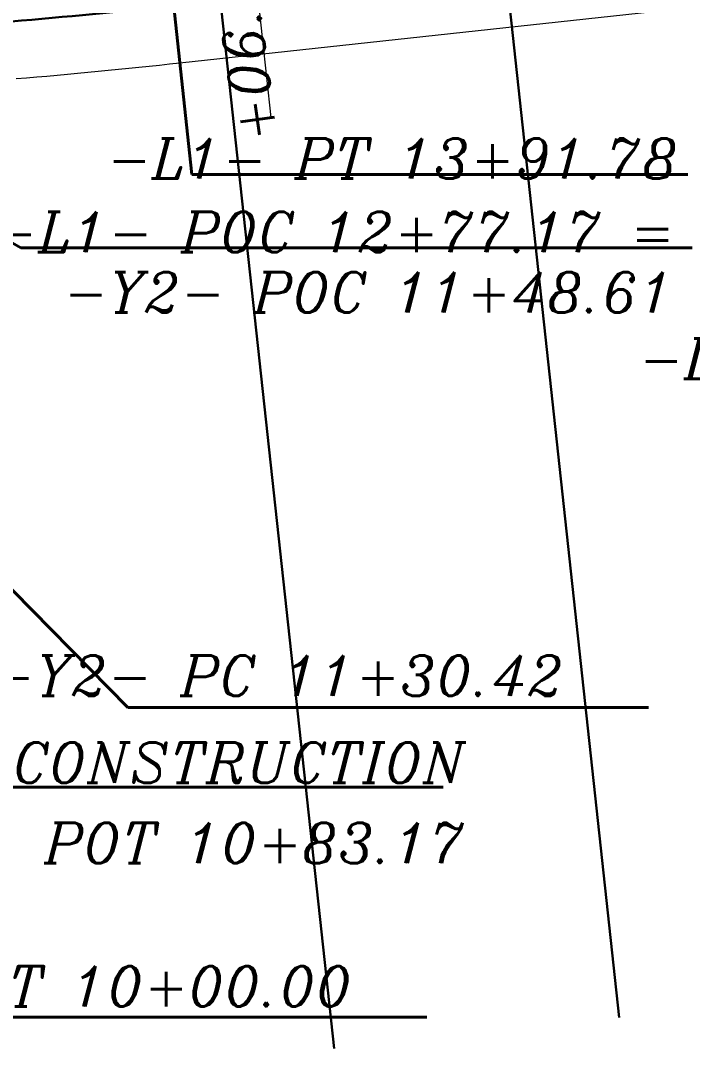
# Model space of a CAD drawing. Extents: x 2081963 to 2085386, y 738291 to 742228.
# Drawn here: x 2082632.9 to 2082749.9, y 740627.4 to 740806.4 of the extents above; entities that cross this region are included whole.
import ezdxf
from ezdxf.enums import TextEntityAlignment as Align

# ---------------------------------------------------------------- set-up
doc = ezdxf.new("R2010")
doc.units = 0
doc.header["$MEASUREMENT"] = 0
for name, color, linetype, lineweight in [('Pattern 1', 5, 'Continuous', 30), ('Prop Conc 2ft 6in Curb and Gutter', 1, 'Continuous', 30), ('Prop Dimension', 7, 'Continuous', 13), ('Prop DSN Text', 7, 'Continuous', 30), ('Prop Horizontal Alignment', 2, 'Continuous', 70), ('Prop Horizontal Alignment Station Label', 2, 'Continuous', 40)]:
    doc.layers.add(name, color=color, linetype=linetype, lineweight=lineweight)
doc.layers.add('Prop Conc 4in Sidewalk', color=51, linetype='Continuous', lineweight=13, true_color=0xffff91)
doc.styles.add('Style-ITALICS', font='ITALICS.shx')

msp = doc.modelspace()

# ---------------------------------------------------------------- linework, layer by layer
at = {"layer": 'Pattern 1'}
for p, q in [((2082694.1, 741030.49), (2082737.2, 740632.81)), ((2082644.39, 741025.1), (2082687.49, 740627.43))]:
    msp.add_line(p, q, dxfattribs=at)
at = {"layer": 'Prop Conc 2ft 6in Curb and Gutter'}
msp.add_arc((2082531.71, 741988.57), 1186.5, 274.81429, 276.18546, dxfattribs=at)
at = {"layer": 'Prop Conc 4in Sidewalk', "color": 7, "linetype": 'Continuous'}
msp.add_line((2082660.63, 740799.03), (2082750.1, 740808.73), dxfattribs=at)
msp.add_arc((2082531.71, 741988.57), 1196.5, 274.81429, 276.18546, dxfattribs=at)
at = {"layer": 'Prop Dimension'}
msp.add_line((2082670.03, 740848.83), (2082676.46, 740789.5), dxfattribs=at)
at = {"layer": 'Prop Horizontal Alignment', "extrusion": (0, 0, -1)}
msp.add_arc((-2083013.79, 740681.37), 490, 14.1403, 47.7876, dxfattribs=at)
at = {"layer": 'Prop Horizontal Alignment Station Label', "color": 2, "linetype": 'Continuous', "lineweight": 40}
for p, q in [((2082662.73, 740779.63), (2082657.93, 740823.89)), ((2082543.41, 740818.62), (2082632.9, 740766.83)), ((2082662.73, 740779.63), (2082749.12, 740779.63)), ((2082749.9, 740766.83), (2082632.9, 740766.83)), ((2082617.95, 740720.9), (2082651.56, 740686.82)), ((2082651.56, 740686.82), (2082742.26, 740686.82)), ((2082603.36, 740672.9), (2082706.52, 740672.9)), ((2082703.69, 740632.86), (2082607, 740632.86))]:
    msp.add_line(p, q, dxfattribs=at)

# ---------------------------------------------------------------- texts
at = {"layer": 'Prop DSN Text', "insert": (2082671.71, 740803.22), "char_height": 7, "attachment_point": 5, "rotation": 97.8209, "line_spacing_factor": 0.9, "style": 'Style-ITALICS'}
msp.add_mtext('+06.49', dxfattribs=at)
at = {"layer": 'Prop Horizontal Alignment Station Label', "color": 2, "linetype": 'Continuous', "lineweight": 40, "style": 'Style-ITALICS'}
msp.add_text('-Y2- PC 11+30.42', height=7, rotation=360, dxfattribs=at).set_placement((2082727.56, 740688.82), align=Align.RIGHT)
msp.add_text('-Y2- POT 10+00.00', height=7, dxfattribs=at).set_placement((2082690.66, 740634.74), align=Align.RIGHT)
at = {"layer": 'Prop Horizontal Alignment Station Label', "color": 2, "linetype": 'Continuous', "lineweight": 40, "char_height": 7, "attachment_point": 9, "style": 'Style-ITALICS'}
for s, insert, line_spacing_factor in [('-L1- PT 13+91.78^J', (2082747.52, 740778.88), 0.6), ('-L1- POC 12+77.17 =\\P-Y2- POC 11+48.61', (2082746.89, 740755.58), 0.9), ('-L1- PC 14+81.78^J', (2082840.23, 740744.05), 0.6), ('BEGIN CONSTRUCTION\\P-Y2- POT 10+83.17', (2082710.47, 740659.69), 1.2)]:
    msp.add_mtext(s, dxfattribs=dict(at, insert=insert, line_spacing_factor=line_spacing_factor))

doc.saveas('drawing.dxf')
